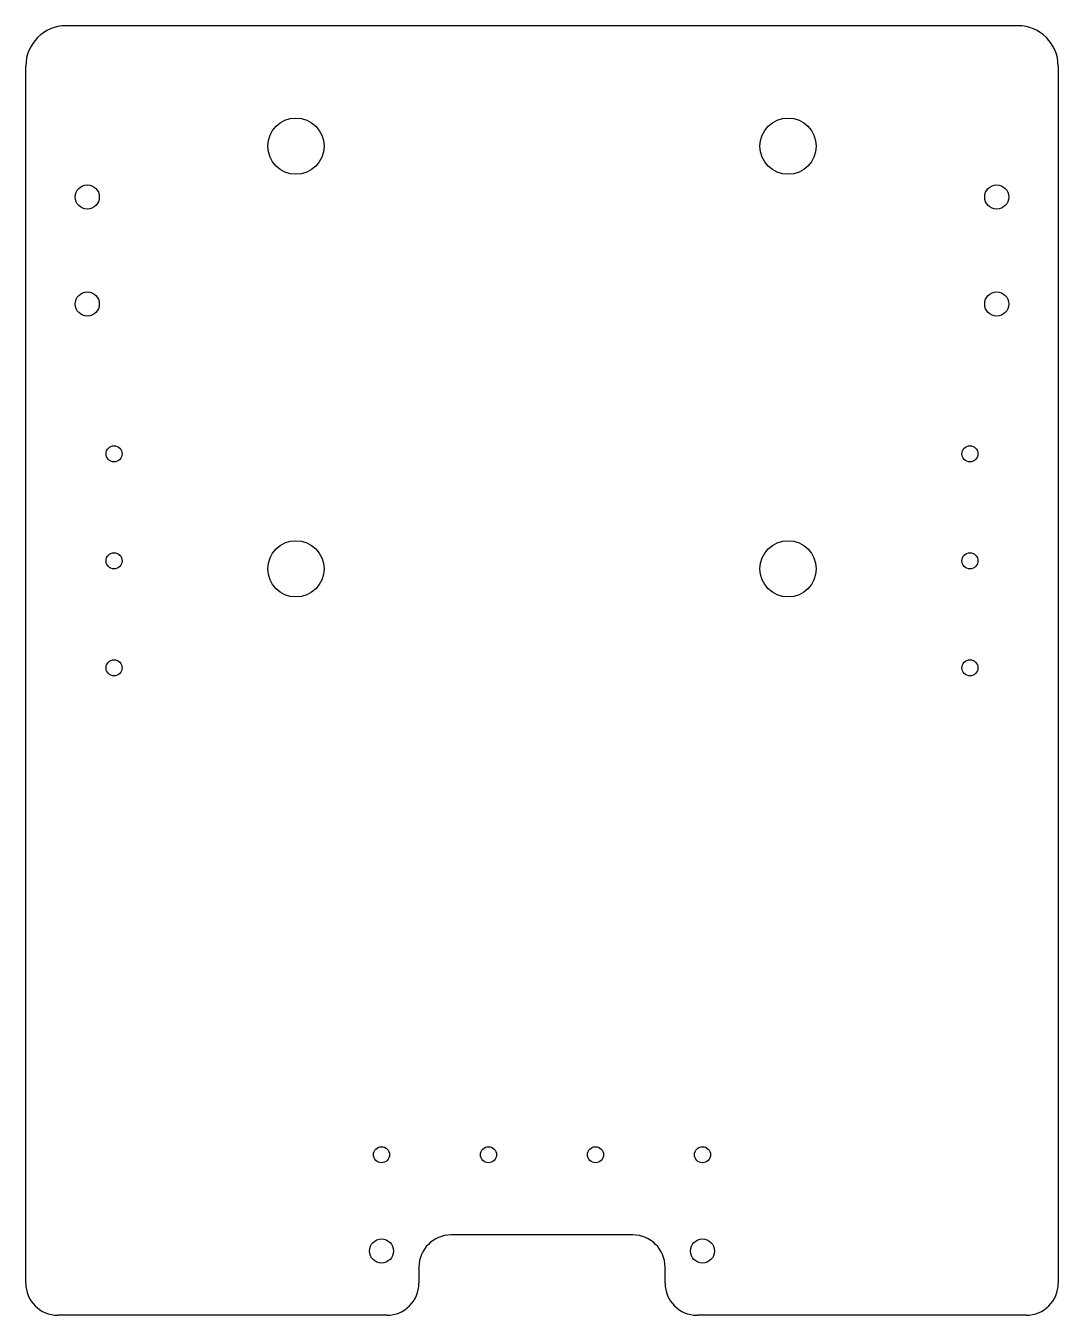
# Model space of a CAD drawing. Header units: millimetres. Extents: x -96 to 96, y -199 to 42.
import ezdxf

# ---------------------------------------------------------------- set-up
doc = ezdxf.new("R2010")
doc.units = ezdxf.units.MM

msp = doc.modelspace()

# ---------------------------------------------------------------- linework, layer by layer
at = {"color": 7, "linetype": 'Continuous', "lineweight": 25}
for p, q in [((88.96, 42), (-88.96, 42)), ((-96.5, -193), (-96.5, 34.47)), ((96.5, 34.47), (96.5, -193)), ((17, -184), (-17, -184)), ((-23, -190), (-23, -193)), ((23, -193), (23, -190)), ((-29, -199), (-90.5, -199)), ((90.5, -199), (29, -199))]:
    msp.add_line(p, q, dxfattribs=at)
for centre, radius in [((-46, 19.5), 5.25), ((46, 19.5), 5.25), ((-85, 10), 2.25), ((85, 10), 2.25), ((-85, -10), 2.25), ((85, -10), 2.25), ((-80, -38), 1.5), ((80, -38), 1.5), ((-46, -59.5), 5.25), ((46, -59.5), 5.25), ((-80, -58), 1.5), ((80, -58), 1.5), ((-80, -78), 1.5), ((80, -78), 1.5), ((-30, -169), 1.5), ((-10, -169), 1.5), ((10, -169), 1.5), ((30, -169), 1.5), ((-30, -187), 2.25), ((30, -187), 2.25)]:
    msp.add_circle(centre, radius, dxfattribs=at)
for centre, radius, start, end in [((-88.96, 34.47), 7.53, 90, 180), ((88.96, 34.47), 7.53, 0, 90), ((-17, -190), 6, 90, 180), ((17, -190), 6, 0, 90), ((-90.5, -193), 6, 180, 270), ((-29, -193), 6, 270, 0), ((29, -193), 6, 180, 270), ((90.5, -193), 6, 270, 0)]:
    msp.add_arc(centre, radius, start, end, dxfattribs=at)

doc.saveas('drawing.dxf')
